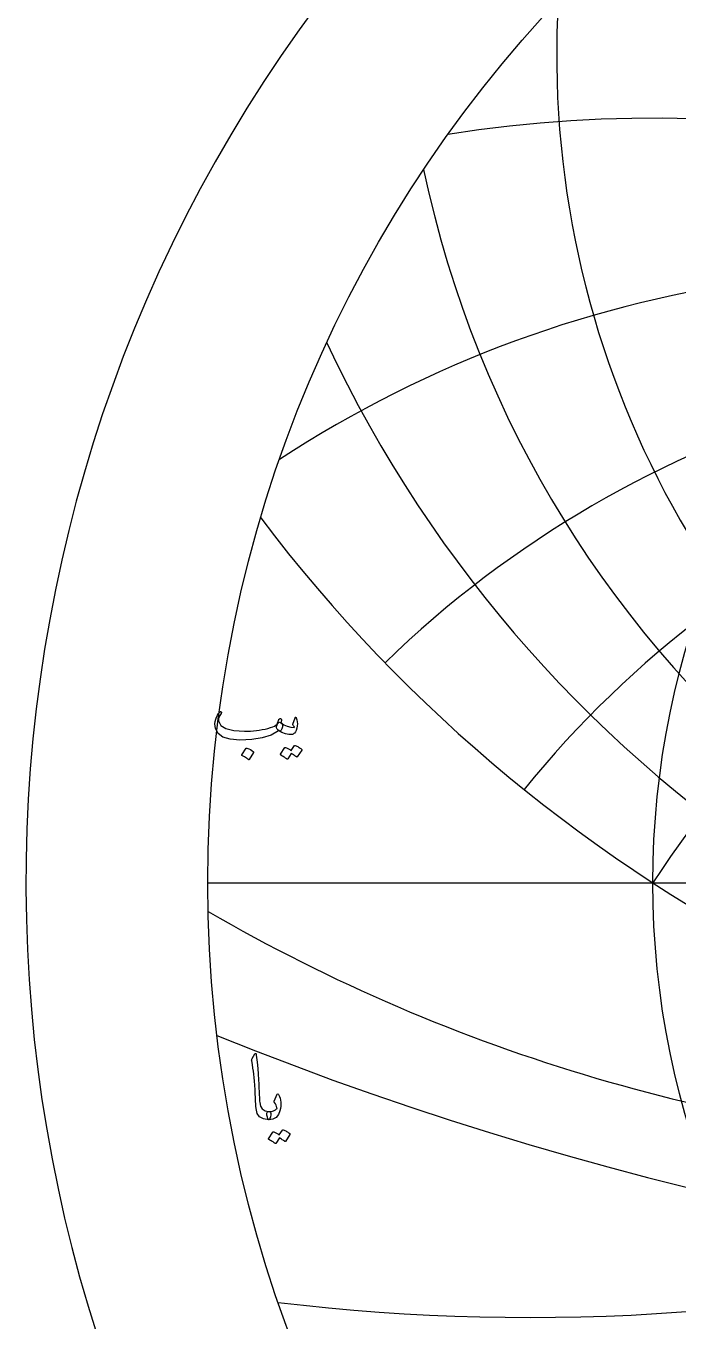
# Model space of a CAD drawing. Header units: millimetres. Extents: x -68 to 68, y -68 to 70.
# Drawn here: x -68.5 to -38.1, y -20.4 to 39.9 of the extents above; entities that cross this region are included whole.
import ezdxf

# ---------------------------------------------------------------- set-up
doc = ezdxf.new("R2010")
doc.units = ezdxf.units.MM
for name, color, linetype in [('CUT_OUTER', 1, 'Continuous'), ('ENGRAVE', 7, 'Continuous'), ('ENGRAVE_FINE', 8, 'Continuous'), ('TEXT', 5, 'Continuous')]:
    doc.layers.add(name, color=color, linetype=linetype)

msp = doc.modelspace()

# ---------------------------------------------------------------- linework, layer by layer
at = {"layer": 'CUT_OUTER'}
msp.add_arc((-0.0002, -0.0002), 68.4749, 142.031029, 87.802838, dxfattribs=at)
at = {"layer": 'ENGRAVE'}
msp.add_lwpolyline([(-60, 0), (60, 0)], dxfattribs=at)
for radius in [60, 39.2754]:
    msp.add_circle((0, 0), radius, dxfattribs=at)
for centre, radius, start, end in [((0, 38.5859), 43.7566, 176.664202, 3.335798), ((0, 43.7699), 51.0492, 191.904364, 348.095636), ((0, 50.7405), 60.1697, 205.149698, 334.850302), ((0, -25.5057), 46.8305, 33, 147), ((0, -25.5057), 46.8305, 33, 147), ((0, 60.4788), 72.1127, 217.070295, 322.929705), ((-18.7044, 69.8059), 82.2513, 239.875199, 267.323307), ((-45.012, 77.9631), 98.2185, 263.151501, 285.109988)]:
    msp.add_arc(centre, radius, start, end, dxfattribs=at)
at = {"layer": 'ENGRAVE_FINE'}
for centre, radius, start, end in [((-55.8104, -25.5057), 72.8553, 12.306911, 76.81627), ((-55.8104, -25.5057), 72.8553, 12.306911, 76.81627), ((-39.2955, -25.5057), 61.1329, 15.72862, 98.962673), ((-39.2955, -25.5057), 61.1329, 15.72862, 98.962673), ((-27.0376, -25.5057), 54.0752, 19.409554, 123.219246), ((-27.0376, -25.5057), 54.0752, 19.409554, 123.219246), ((-17.0449, -25.5057), 49.836, 23.435256, 134.139707), ((-17.0449, -25.5057), 49.836, 23.435256, 134.139707), ((-8.2575, -25.5057), 47.5529, 27.916334, 141.112561), ((-8.2575, -25.5057), 47.5529, 27.916334, 141.112561), ((0, 139.7963), 158.5297, 247.925664, 292.074336)]:
    msp.add_arc(centre, radius, start, end, dxfattribs=at)
at = {"layer": 'TEXT'}
for points in [[(-56.6027, 7.4578), (-56.5986, 7.4556), (-56.5947, 7.4535), (-56.5911, 7.4514), (-56.5878, 7.4493), (-56.5845, 7.4469), (-56.5809, 7.4439), (-56.577, 7.4405), (-56.5729, 7.4365), (-56.5386, 7.396), (-56.525, 7.3385), (-56.5322, 7.264), (-56.5601, 7.1725), (-56.586, 7.1169), (-56.6123, 7.082), (-56.6392, 7.0679), (-56.6666, 7.0745), (-56.6804, 7.0812), (-56.6921, 7.0841), (-56.7017, 7.0833), (-56.7092, 7.0788), (-57.0583, 6.8877), (-57.4756, 6.7531), (-57.961, 6.6748), (-58.5146, 6.653), (-58.9622, 6.6913), (-59.3002, 6.7935), (-59.5285, 6.9596), (-59.6472, 7.1895), (-59.6656, 7.2981), (-59.6696, 7.4067), (-59.6592, 7.5153), (-59.6345, 7.6238), (-59.6007, 7.7199), (-59.5589, 7.808), (-59.5091, 7.8881), (-59.4514, 7.9602), (-59.4405, 7.9693), (-59.429, 7.9751), (-59.417, 7.9778), (-59.4045, 7.9773), (-59.3928, 7.9722), (-59.3832, 7.9655), (-59.3758, 7.9573), (-59.3705, 7.9474), (-59.3681, 7.9379), (-59.3694, 7.9262), (-59.3745, 7.9123), (-59.3832, 7.8963), (-59.445, 7.8059), (-59.4854, 7.7175), (-59.5046, 7.6313), (-59.5025, 7.5472), (-59.4013, 7.3364), (-59.1661, 7.1853), (-58.7967, 7.0937), (-58.2932, 7.0618), (-58.1549, 7.0639), (-58.0169, 7.0703), (-57.8792, 7.0809), (-57.7418, 7.0958), (-57.6054, 7.115), (-57.4708, 7.1384), (-57.3382, 7.1661), (-57.2074, 7.198), (-57.0804, 7.2342), (-56.9764, 7.2704), (-56.8952, 7.3066), (-56.8369, 7.3428), (-56.8144, 7.362), (-56.7938, 7.3854), (-56.775, 7.4131), (-56.7581, 7.445), (-56.7423, 7.4807), (-56.7267, 7.5195), (-56.7114, 7.5616), (-56.6964, 7.6068), (-56.6905, 7.6206), (-56.6815, 7.6323), (-56.6693, 7.6419), (-56.6538, 7.6494), (-56.6373, 7.6534), (-56.6219, 7.6526), (-56.6075, 7.647), (-56.5942, 7.6366), (-56.5836, 7.6222), (-56.5772, 7.6047), (-56.575, 7.5839), (-56.5772, 7.56)], [(-56.7305, 7.1171), (-56.7768, 7.161), (-56.8007, 7.2161), (-56.8023, 7.2824), (-56.7816, 7.3598), (-56.7366, 7.4293), (-56.6953, 7.4716), (-56.6578, 7.4868), (-56.624, 7.4748), (-56.4643, 7.3691), (-56.3047, 7.2949), (-56.145, 7.252), (-55.9853, 7.2406), (-55.9797, 7.2417), (-55.9757, 7.2449), (-55.9733, 7.2502), (-55.9725, 7.2576), (-55.9765, 7.2717), (-55.9885, 7.2928), (-56.0085, 7.3207), (-56.0364, 7.3556), (-56.0417, 7.3662), (-56.0449, 7.3769), (-56.046, 7.3875), (-56.0449, 7.3982), (-55.9427, 7.692), (-55.9379, 7.7031), (-55.9321, 7.7111), (-55.9252, 7.7159), (-55.9172, 7.7175), (-55.9092, 7.7162), (-55.9023, 7.7122), (-55.8964, 7.7055), (-55.8916, 7.6962), (-55.8597, 7.6007), (-55.8405, 7.5057), (-55.8341, 7.4112), (-55.8405, 7.3173), (-55.8613, 7.2004), (-55.8895, 7.1054), (-55.9252, 7.0322), (-55.9683, 6.9809), (-56.001, 6.9527), (-56.0311, 6.9319), (-56.0585, 6.9186), (-56.0832, 6.9127), (-56.2259, 6.9095), (-56.3813, 6.9425), (-56.5495, 7.0117), (-56.7305, 7.1171)], [(-58.2165, 6.274), (-58.2112, 6.2793), (-58.2038, 6.2825), (-58.1942, 6.2836), (-58.1825, 6.2825), (-58.0997, 6.249), (-58.0217, 6.208), (-57.9485, 6.1596), (-57.8801, 6.1037), (-57.8735, 6.0952), (-57.8706, 6.0867), (-57.8714, 6.0782), (-57.8759, 6.0696), (-58.076, 5.746), (-58.0835, 5.7383), (-58.093, 5.7364), (-58.1048, 5.7404), (-58.1186, 5.7503), (-58.1306, 5.7588), (-58.1495, 5.7716), (-58.1753, 5.7886), (-58.208, 5.8099), (-58.2482, 5.8354), (-58.2964, 5.8653), (-58.3525, 5.8993), (-58.4167, 5.9376), (-58.4252, 5.944), (-58.4294, 5.9504), (-58.4294, 5.9568), (-58.4252, 5.9632)], [(-55.9725, 6.3933), (-55.9672, 6.3986), (-55.9598, 6.4018), (-55.9502, 6.4028), (-55.9385, 6.4018), (-55.8966, 6.3861), (-55.856, 6.3688), (-55.8167, 6.3499), (-55.7788, 6.3294), (-55.7419, 6.307), (-55.7059, 6.2825), (-55.6706, 6.2559), (-55.6361, 6.2272), (-55.6295, 6.2184), (-55.6266, 6.2091), (-55.6274, 6.1992), (-55.6319, 6.1889), (-55.8363, 5.8653), (-55.8419, 5.861), (-55.8501, 5.861), (-55.861, 5.8653), (-55.8746, 5.8738), (-55.8839, 5.8816), (-55.8991, 5.8924), (-55.9201, 5.9061), (-55.947, 5.9227), (-55.98, 5.9426), (-56.0194, 5.9658), (-56.0651, 5.9926), (-56.1173, 6.0228), (-56.2791, 5.7716), (-56.2866, 5.7639), (-56.2961, 5.762), (-56.3079, 5.766), (-56.3217, 5.7758), (-56.3337, 5.7843), (-56.3526, 5.7971), (-56.3784, 5.8142), (-56.4111, 5.8354), (-56.4513, 5.861), (-56.4995, 5.8908), (-56.5556, 5.9249), (-56.6198, 5.9632), (-56.6264, 5.9696), (-56.6293, 5.976), (-56.6285, 5.9823), (-56.624, 5.9887), (-56.4154, 6.2996), (-56.41, 6.3049), (-56.4026, 6.3081), (-56.393, 6.3092), (-56.3813, 6.3081), (-56.3456, 6.2965), (-56.311, 6.2831), (-56.2775, 6.2678), (-56.245, 6.2506), (-56.2136, 6.2318), (-56.1833, 6.2118), (-56.154, 6.1903), (-56.1258, 6.1676)], [(-57.8086, -7.9728), (-57.8003, -7.96), (-57.7926, -7.9515), (-57.7854, -7.9473), (-57.7788, -7.9473), (-57.7686, -7.9529), (-57.7596, -7.9696), (-57.7516, -7.9976), (-57.7447, -8.0367), (-57.7096, -8.3547), (-57.6808, -8.6488), (-57.6585, -8.9189), (-57.6425, -9.1651), (-57.6323, -9.3756), (-57.6228, -9.5643), (-57.6142, -9.7311), (-57.6063, -9.8762), (-57.5995, -9.9994), (-57.5941, -10.1008), (-57.5899, -10.1804), (-57.5871, -10.2381), (-57.5494, -10.4111), (-57.4658, -10.5383), (-57.3365, -10.6197), (-57.1613, -10.6554), (-57.1126, -10.6682), (-57.0815, -10.698), (-57.0679, -10.7448), (-57.0719, -10.8087), (-57.0919, -10.9093), (-57.1134, -10.9811), (-57.1366, -11.0243), (-57.1613, -11.0386), (-57.4078, -11.0062), (-57.5893, -10.9088), (-57.7058, -10.7464), (-57.7575, -10.5191), (-57.7656, -10.4104), (-57.7729, -10.3014), (-57.7794, -10.1922), (-57.7851, -10.0827), (-57.7903, -9.9729), (-57.7953, -9.8629), (-57.7999, -9.7526), (-57.8043, -9.642), (-57.8123, -9.4311), (-57.8235, -9.2412), (-57.8378, -9.0723), (-57.8554, -8.9245), (-57.8762, -8.7825), (-57.9001, -8.6312), (-57.9273, -8.4706), (-57.9576, -8.3007), (-57.9616, -8.2701), (-57.9608, -8.2421), (-57.9552, -8.2169), (-57.9448, -8.1942)], [(-56.9059, -10.1402), (-56.7866, -9.8762), (-56.7691, -9.8472), (-56.7504, -9.8368), (-56.7307, -9.845), (-56.71, -9.8719), (-56.6717, -9.9524), (-56.6419, -10.0364), (-56.6206, -10.1238), (-56.6078, -10.2147), (-56.6038, -10.3096), (-56.6089, -10.409), (-56.623, -10.5129), (-56.6461, -10.6213), (-56.7166, -10.8039), (-56.826, -10.9343), (-56.9742, -11.0125), (-57.1613, -11.0386), (-57.1829, -11.0251), (-57.205, -10.9843), (-57.2276, -10.9165), (-57.2508, -10.8215), (-57.2574, -10.7706), (-57.2561, -10.7288), (-57.2468, -10.6961), (-57.2295, -10.6724), (-57.2156, -10.6634), (-57.1997, -10.6575), (-57.1816, -10.6549), (-57.1613, -10.6554), (-57.0434, -10.6517), (-56.941, -10.6277), (-56.854, -10.5835), (-56.7824, -10.5191), (-56.7792, -10.5141), (-56.7781, -10.5074), (-56.7792, -10.4992), (-56.7824, -10.4893), (-56.7991, -10.4292), (-56.8239, -10.368), (-56.8566, -10.3057), (-56.8973, -10.2424), (-56.9106, -10.2184), (-56.9165, -10.1934), (-56.9149, -10.1673), (-56.9059, -10.1402)], [(-56.5269, -11.5198), (-56.5216, -11.5145), (-56.5141, -11.5113), (-56.5045, -11.5102), (-56.4928, -11.5113), (-56.4509, -11.527), (-56.4103, -11.5443), (-56.3711, -11.5632), (-56.3331, -11.5837), (-56.2963, -11.606), (-56.2602, -11.6305), (-56.225, -11.6571), (-56.1905, -11.6858), (-56.1838, -11.6946), (-56.1809, -11.7039), (-56.1817, -11.7138), (-56.1862, -11.7242), (-56.3906, -12.0478), (-56.3962, -12.052), (-56.4045, -12.052), (-56.4154, -12.0478), (-56.429, -12.0393), (-56.4383, -12.0314), (-56.4534, -12.0206), (-56.4745, -12.0069), (-56.5013, -11.9903), (-56.5343, -11.9705), (-56.5737, -11.9472), (-56.6195, -11.9204), (-56.6717, -11.8902), (-56.8335, -12.1415), (-56.8409, -12.1492), (-56.8505, -12.151), (-56.8622, -12.1471), (-56.876, -12.1372), (-56.888, -12.1287), (-56.9069, -12.1159), (-56.9327, -12.0989), (-56.9655, -12.0776), (-57.0057, -12.052), (-57.0538, -12.0222), (-57.11, -11.9882), (-57.1741, -11.9498), (-57.1808, -11.9435), (-57.1837, -11.9371), (-57.1829, -11.9307), (-57.1784, -11.9243), (-56.9697, -11.6135), (-56.9644, -11.6081), (-56.957, -11.6049), (-56.9474, -11.6039), (-56.9357, -11.6049), (-56.9, -11.6165), (-56.8654, -11.63), (-56.8319, -11.6453), (-56.7994, -11.6624), (-56.768, -11.6812), (-56.7377, -11.7013), (-56.7084, -11.7227), (-56.6802, -11.7455)]]:
    msp.add_lwpolyline(points, close=True, dxfattribs=at)

doc.saveas('drawing.dxf')
